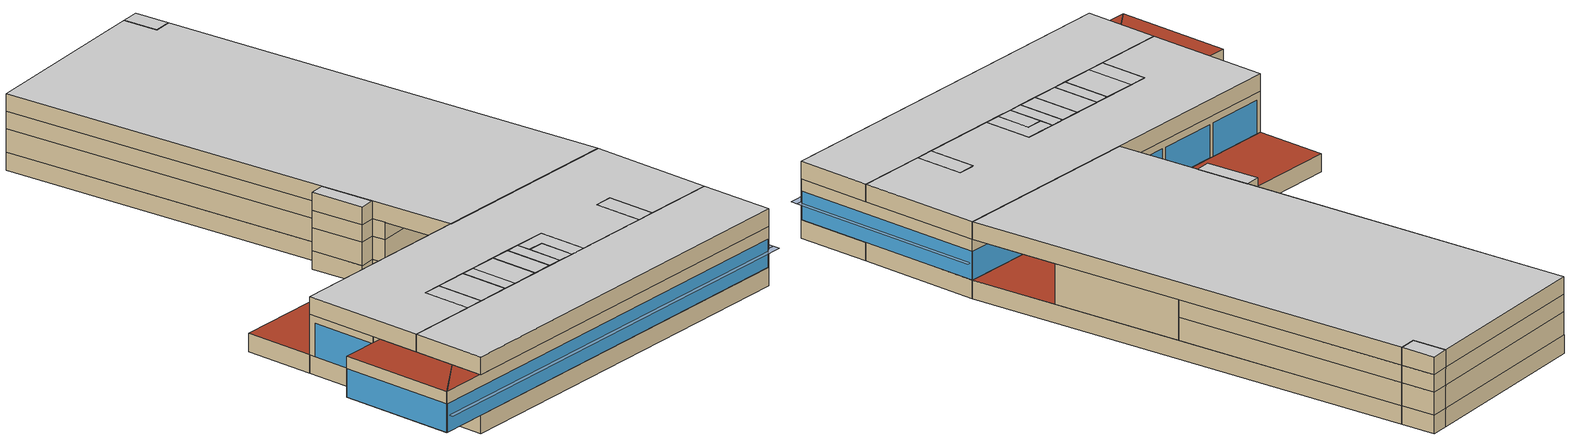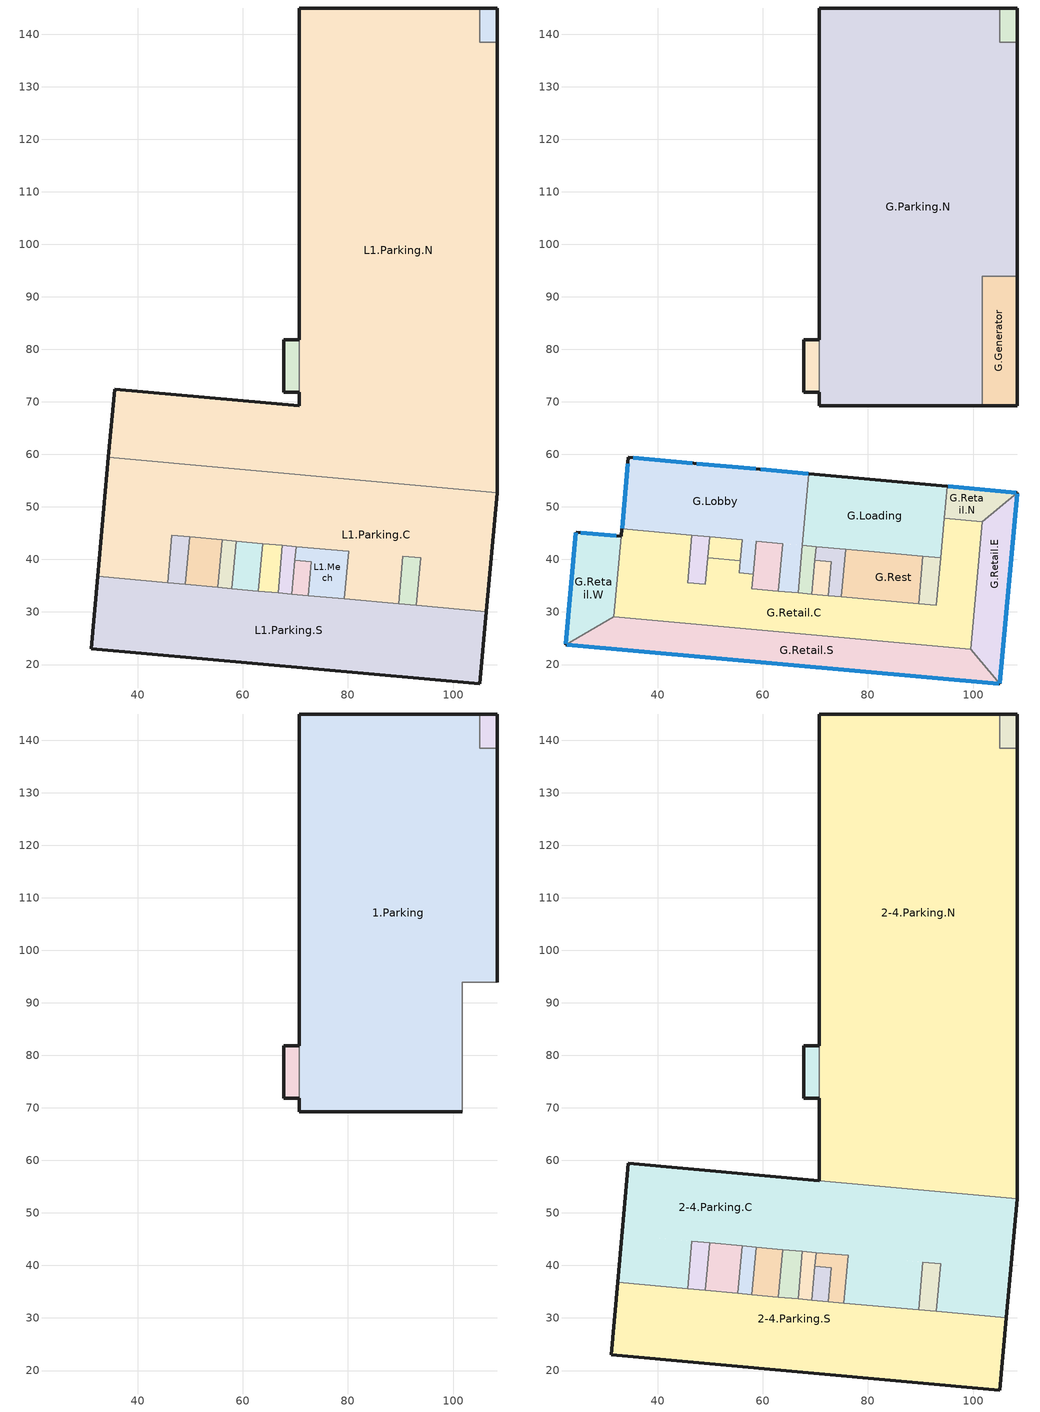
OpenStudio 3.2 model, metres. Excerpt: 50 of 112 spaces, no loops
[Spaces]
L1.Parking.S
 floor ground: 32.33,36.76 106.35,30.03 105.1,16.29 31.08,23.02 z0
 wall ground: 32.33,36.76 31.08,23.02 105.1,16.29 106.35,30.03 z0:3.35
 wall to L1.Parking.C: 45.64,35.55 32.33,36.76 / 89.63,31.55 79.33,32.49 / 106.35,30.03 93.05,31.24 z0:3.35
 wall to L1.Stair.SW: 49.06,35.24 45.64,35.55 z0:3.35
 wall to L1.Office: 55.22,34.68 49.06,35.24 z0:3.35
 wall to L1.Corridor: 57.88,34.44 55.22,34.68 z0:3.35
 wall to L1.Ele.W: 62.93,33.98 57.88,34.44 z0:3.35
 wall to L1.Storage: 66.68,33.64 62.93,33.98 z0:3.35
 wall to L1.Ele.E: 69.32,33.4 66.68,33.64 z0:3.35
 wall to L1.Stair.S: 72.41,33.11 69.32,33.4 z0:3.35
 wall to L1.Mech: 79.33,32.49 72.41,33.11 z0:3.35
 wall to L1.Stair.SE: 93.05,31.24 89.63,31.55 z0:3.35
L1.Parking.C
 floor ground: 34.39,59.44 108.41,52.71 106.35,30.03 93.05,31.24 93.87,40.3 90.46,40.61 89.63,31.55 79.33,32.49 80.15,41.55 46.47,44.61 45.64,35.55 32.33,36.76 z0
 wall ground: 34.39,59.44 32.33,36.76 / 106.35,30.03 108.41,52.71 z0:3.35
 wall to L1.Parking.N: 108.41,52.71 34.39,59.44 z0:3.35
 wall to L1.Stair.SE: 89.63,31.55 90.46,40.61 93.87,40.3 93.05,31.24 z0:3.35
 wall to L1.Mech: 70.14,42.46 80.15,41.55 79.33,32.49 z0:3.35
 wall to L1.Ele.E: 67.51,42.7 70.14,42.46 z0:3.35
 wall to L1.Storage: 63.76,43.04 67.51,42.7 z0:3.35
 wall to L1.Ele.W: 58.7,43.5 63.76,43.04 z0:3.35
 wall to L1.Corridor: 56.05,43.74 58.7,43.5 z0:3.35
 wall to L1.Office: 49.88,44.3 56.05,43.74 z0:3.35
 wall to L1.Stair.SW: 45.64,35.55 46.47,44.61 49.88,44.3 z0:3.35
L1.Stair.SE
 floor ground: 90.46,40.61 93.87,40.3 93.05,31.24 89.63,31.55 z0
L1.Mech
 floor ground: 70.14,42.46 80.15,41.55 79.33,32.49 72.41,33.11 73,39.61 69.91,39.89 z0
 wall to L1.Stair.S: 69.91,39.89 73,39.61 72.41,33.11 z0:3.35
 wall to L1.Ele.E: 70.14,42.46 69.91,39.89 z0:3.35
L1.Stair.S
 floor ground: 69.91,39.89 73,39.61 72.41,33.11 69.32,33.4 z0
 wall to L1.Ele.E: 69.91,39.89 69.32,33.4 z0:3.35
L1.Ele.E
 floor ground: 67.51,42.7 70.14,42.46 69.32,33.4 66.68,33.64 z0
 wall to L1.Storage: 67.51,42.7 66.68,33.64 z0:3.35
L1.Storage
 floor ground: 63.76,43.04 67.51,42.7 66.68,33.64 62.93,33.98 z0
 wall to L1.Ele.W: 63.76,43.04 62.93,33.98 z0:3.35
L1.Ele.W
 floor ground: 58.7,43.5 63.76,43.04 62.93,33.98 57.88,34.44 z0
 wall to L1.Corridor: 58.7,43.5 57.88,34.44 z0:3.35
L1.Corridor
 floor ground: 56.05,43.74 58.7,43.5 57.88,34.44 55.22,34.68 z0
 wall to L1.Office: 56.05,43.74 55.22,34.68 z0:3.35
L1.Office
 floor ground: 49.88,44.3 56.05,43.74 55.22,34.68 49.06,35.24 z0
 wall to L1.Stair.SW: 49.88,44.3 49.06,35.24 z0:3.35
L1.Stair.SW
 floor ground: 46.47,44.61 49.88,44.3 49.06,35.24 45.64,35.55 z0
L1.Parking.N
 floor ground: 105.07,145 105.07,138.48 108.41,138.48 108.41,52.71 34.39,59.44 35.58,72.42 70.69,69.22 70.69,145 z0
 wall to L1.Stair.NW: 70.69,81.86 70.69,71.81 z0:3.35
 wall ground: 105.07,145 70.69,145 70.69,81.86 / 108.41,52.71 108.41,138.48 / 70.69,71.81 70.69,69.22 35.58,72.42 34.39,59.44 z0:3.35
 wall to L1.Stair.N: 108.41,138.48 105.07,138.48 105.07,145 z0:3.35
 roof outside: 108.41,52.71 108.41,69.22 70.69,69.22 35.58,72.42 34.39,59.44 z3.35
L1.Stair.NW
 floor ground: 70.69,81.86 70.69,71.81 67.78,71.81 67.78,81.86 z0
 wall ground: 70.69,81.86 67.78,81.86 67.78,71.81 70.69,71.81 z0:3.35
L1.Stair.N
 floor ground: 108.41,145 108.41,138.48 105.07,138.48 105.07,145 z0
 wall ground: 108.41,138.48 108.41,145 105.07,145 z0:3.35
G.Retail.S
 floor to L1.Parking.S: 31.63,29.09 99.58,22.91 105.1,16.29 31.08,23.02 z3.35
 floor ground: 31.63,29.09 31.08,23.02 22.47,23.8 z3.35
 wall outside: 22.47,23.8 105.1,16.29 z3.35:10.77
 wall to G.Retail.W: 31.63,29.09 22.47,23.8 z3.35:10.77
 wall to G.Retail.C: 99.58,22.91 31.63,29.09 z3.35:10.77
 wall to G.Retail.E: 105.1,16.29 99.58,22.91 z3.35:10.77
 window (VE 1-2M Glass): 22.62,23.79 104.95,16.3 z3.38:8.53
 roof outside: 31.08,23.02 31.63,29.09 22.47,23.8 z10.77
G.Retail.E
 floor to L1.Parking.C: 108.41,52.71 106.35,30.03 100.28,30.58 101.79,47.19 z3.35
 floor to L1.Parking.S: 100.28,30.58 106.35,30.03 105.1,16.29 99.58,22.91 z3.35
 wall outside: 105.1,16.29 108.41,52.71 z3.35:10.77
 wall to G.Retail.C: 101.79,47.19 99.58,22.91 z3.35:10.77
 wall to G.Retail.N: 108.41,52.71 101.79,47.19 z3.35:10.77
 window (VE 1-2M Glass): 105.11,16.44 108.4,52.55 z3.38:8.53
G.Retail.C
 floor to L1.Parking.C: 33.16,45.82 46.47,44.61 45.64,35.55 32.33,36.76 z3.35; 94.56,47.84 101.79,47.19 100.28,30.58 93.05,31.24 z3.35
 floor to L1.Corridor: 55.47,37.43 58.13,37.19 57.88,34.44 55.22,34.68 z3.35
 floor to L1.Office: 49.52,40.3 55.68,39.74 55.22,34.68 49.06,35.24 z3.35
 floor to L1.Parking.S: 32.33,36.76 100.28,30.58 99.58,22.91 31.63,29.09 z3.35
 wall outside: 33.16,45.82 33.03,44.42 z3.35:10.77
 wall to G.Loading: 94.56,47.84 93.87,40.3 z3.35:10.77
 wall to G.Retail.N: 101.79,47.19 94.56,47.84 z3.35:10.77
 wall to G.Retail.W: 33.03,44.42 31.63,29.09 z3.35:10.77
 wall to G.Lobby: 46.47,44.61 33.16,45.82 / 58.13,37.19 55.47,37.43 55.68,39.74 / 66.68,33.64 62.93,33.98 z3.35:10.77
 wall to G.Stairs.SW: 49.52,40.3 49.06,35.24 45.64,35.55 46.47,44.61 z3.35:10.77
 wall to G.Mech.E: 55.68,39.74 49.52,40.3 z3.35:10.77
 wall to G.Ele.W: 62.93,33.98 57.88,34.44 58.13,37.19 z3.35:10.77
 wall to G.Ele.E: 69.32,33.4 66.68,33.64 z3.35:10.77
 wall to G.Stairs.S: 72.41,33.11 69.32,33.4 z3.35:10.77
 wall to G.Mech.W: 74.92,32.89 72.41,33.11 z3.35:10.77
 wall to G.Rest: 89.63,31.55 74.92,32.89 z3.35:10.77
 wall to G.Stairs.SE: 93.87,40.3 93.05,31.24 89.63,31.55 z3.35:10.77
G.Retail.W
 floor ground: 24.42,45.2 33.03,44.42 31.63,29.09 22.47,23.8 z3.35
 wall outside: 33.03,44.42 24.42,45.2 22.47,23.8 z3.35:10.77
 window (VE 1-2M Glass): 24.4,45.05 22.48,23.96 / 32.12,44.5 25.33,45.12 z3.38:8.53
 roof outside: 22.47,23.8 31.63,29.09 33.03,44.42 24.42,45.2 z10.77
G.Stairs.SE
 floor to L1.Stair.SE: 90.46,40.61 93.87,40.3 93.05,31.24 89.63,31.55 z3.35
 wall to G.Loading: 93.87,40.3 90.46,40.61 z3.35:10.77
 wall to G.Rest: 90.46,40.61 89.63,31.55 z3.35:10.77
G.Rest
 floor to L1.Parking.C: 80.15,41.55 90.46,40.61 89.63,31.55 79.33,32.49 z3.35
 floor to L1.Mech: 75.74,41.95 80.15,41.55 79.33,32.49 74.92,32.89 z3.35
 wall to G.Mech.W: 75.74,41.95 74.92,32.89 z3.35:10.77
 wall to G.Loading: 90.46,40.61 80.15,41.55 75.74,41.95 z3.35:10.77
G.Mech.W
 floor to L1.Mech: 70.14,42.46 75.74,41.95 74.92,32.89 72.41,33.11 73,39.61 69.91,39.89 z3.35
 wall to G.Loading: 75.74,41.95 70.14,42.46 z3.35:10.77
 wall to G.Stairs.S: 69.91,39.89 73,39.61 72.41,33.11 z3.35:10.77
 wall to G.Ele.E: 70.14,42.46 69.91,39.89 z3.35:10.77
G.Stairs.S
 floor to L1.Stair.S: 69.91,39.89 73,39.61 72.41,33.11 69.32,33.4 z3.35
 wall to G.Ele.E: 69.91,39.89 69.32,33.4 z3.35:10.77
G.Ele.E
 floor to L1.Ele.E: 67.51,42.7 70.14,42.46 69.32,33.4 66.68,33.64 z3.35
 wall to G.Loading: 70.14,42.46 67.51,42.7 z3.35:10.77
 wall to G.Lobby: 67.51,42.7 66.68,33.64 z3.35:10.77
G.Lobby
 floor to L1.Corridor: 56.05,43.74 58.7,43.5 58.13,37.19 55.47,37.43 z3.35
 floor to L1.Parking.C: 34.39,59.44 68.75,56.31 67.51,42.7 33.16,45.82 z3.35
 floor to L1.Storage: 63.76,43.04 67.51,42.7 66.68,33.64 62.93,33.98 z3.35
 wall outside: 68.75,56.31 34.39,59.44 33.16,45.82 z3.35:10.77
 wall to G.Loading: 67.51,42.7 68.75,56.31 z3.35:10.77
 wall to G.Ele.W: 58.13,37.19 58.7,43.5 63.76,43.04 62.93,33.98 z3.35:10.77
 wall to G.Mech.E: 49.88,44.3 56.05,43.74 55.68,39.74 z3.35:10.77
 wall to G.Stairs.SW: 46.47,44.61 49.88,44.3 z3.35:10.77
 window (VE 1-2M Glass): 34.28,58.22 33.17,45.97 / 46.54,58.33 35.31,59.36 / 58.68,57.23 47.45,58.25 / 68.59,56.33 59.59,57.15 z3.38:9.45
G.Ele.W
 floor to L1.Ele.W: 58.7,43.5 63.76,43.04 62.93,33.98 57.88,34.44 z3.35
G.Stairs.SW
 floor to L1.Stair.SW: 46.47,44.61 49.88,44.3 49.06,35.24 45.64,35.55 z3.35
 wall to G.Mech.E: 49.52,40.3 49.88,44.3 z3.35:10.77
G.Mech.E
 floor to L1.Office: 49.88,44.3 56.05,43.74 55.68,39.74 49.52,40.3 z3.35
G.Loading
 floor to L1.Parking.C: 68.75,56.31 95.11,53.92 93.87,40.3 67.51,42.7 z3.35
 wall outside: 95.11,53.92 68.75,56.31 z3.35:10.77
 wall to G.Retail.N: 94.56,47.84 95.11,53.92 z3.35:10.77
G.Retail.N
 floor to L1.Parking.C: 95.11,53.92 108.41,52.71 101.79,47.19 94.56,47.84 z3.35
 wall outside: 108.41,52.71 95.11,53.92 z3.35:10.77
 window (VE 1-2M Glass): 108.26,52.72 95.26,53.9 z3.38:8.53
G.Generator
 floor to L1.Parking.N: 108.41,93.91 108.41,69.22 101.79,69.22 101.79,93.91 z3.35
 wall outside: 101.79,69.22 108.41,69.22 108.41,93.91 z3.35:10.77
 wall to G.Parking.N: 108.41,93.91 101.79,93.91 101.79,69.22 z3.35:7.57
 wall to 1.Parking: 108.41,93.91 101.79,93.91 101.79,69.22 z7.57:10.77
G.Parking.N
 floor to L1.Parking.N: 105.07,145 105.07,138.48 108.41,138.48 108.41,93.91 101.79,93.91 101.79,69.22 70.69,69.22 70.69,145 z3.35
 wall outside: 108.41,93.91 108.41,138.48 / 70.69,71.81 70.69,69.22 101.79,69.22 / 105.07,145 70.69,145 70.69,81.86 z3.35:7.57
 wall to G.Stairs.NW: 70.69,81.86 70.69,71.81 z3.35:7.57
 wall to G.Stairs.N: 108.41,138.48 105.07,138.48 105.07,145 z3.35:7.57
G.Stairs.NW
 floor to L1.Stair.NW: 70.69,81.86 70.69,71.81 67.78,71.81 67.78,81.86 z3.35
 wall outside: 70.69,81.86 67.78,81.86 67.78,71.81 70.69,71.81 z3.35:7.57
G.Stairs.N
 floor to L1.Stair.N: 108.41,145 108.41,138.48 105.07,138.48 105.07,145 z3.35
 wall outside: 108.41,138.48 108.41,145 105.07,145 z3.35:7.57
1.Parking
 floor to G.Parking.N: 105.07,145 105.07,138.48 108.41,138.48 108.41,93.91 101.79,93.91 101.79,69.22 70.69,69.22 70.69,145 z7.57
 wall outside: 108.41,93.91 108.41,138.48 / 70.69,71.81 70.69,69.22 101.79,69.22 / 105.07,145 70.69,145 70.69,81.86 z7.57:10.77
 wall to 1.Stairs.NW: 70.69,81.86 70.69,71.81 z7.57:10.77
 wall to 1.Stairs.N: 108.41,138.48 105.07,138.48 105.07,145 z7.57:10.77
1.Stairs.NW
 floor to G.Stairs.NW: 70.69,81.86 70.69,71.81 67.78,71.81 67.78,81.86 z7.57
 wall outside: 70.69,81.86 67.78,81.86 67.78,71.81 70.69,71.81 z7.57:10.77
1.Stairs.N
 floor to G.Stairs.N: 108.41,145 108.41,138.48 105.07,138.48 105.07,145 z7.57
 wall outside: 108.41,138.48 108.41,145 105.07,145 z7.57:10.77
2-4.Parking.S
 floor to G.Retail.E: 100.28,30.58 106.35,30.03 105.1,16.29 99.58,22.91 z10.77
 floor to G.Retail.C: 32.33,36.76 100.28,30.58 99.58,22.91 31.63,29.09 z10.77
 floor to G.Retail.S: 31.63,29.09 99.58,22.91 105.1,16.29 31.08,23.02 z10.77
 wall outside: 32.33,36.76 31.08,23.02 105.1,16.29 106.35,30.03 z10.77:13.97
 wall to 2-4.Parking.C: 45.64,35.55 32.33,36.76 / 89.63,31.55 75.39,32.84 / 106.35,30.03 93.05,31.24 z10.77:13.97
 wall to 2-4.Stairs.SW: 49.06,35.24 45.64,35.55 z10.77:13.97
 wall to 2-4.Storage.W: 55.22,34.68 49.06,35.24 z10.77:13.97
 wall to 2-4.Corridor: 57.88,34.44 55.22,34.68 z10.77:13.97
 wall to 2-4.ELE.W: 62.93,33.98 57.88,34.44 z10.77:13.97
 wall to 2-4.Storage.E: 66.68,33.64 62.93,33.98 z10.77:13.97
 wall to 2-4.Ele.E: 69.32,33.4 66.68,33.64 z10.77:13.97
 wall to 2-4.Stairs.S: 72.41,33.11 69.32,33.4 z10.77:13.97
 wall to 2-4.Mech: 75.39,32.84 72.41,33.11 z10.77:13.97
 wall to 2-4.Stairs.SE: 93.05,31.24 89.63,31.55 z10.77:13.97
 ceiling adiabatic (Interior Ceiling): 105.1,16.29 106.35,30.03 32.33,36.76 31.08,23.02 z13.97
2-4.Parking.C
 floor to G.Lobby: 34.39,59.44 68.75,56.31 67.51,42.7 33.16,45.82 z10.77
 floor to G.Retail.C: 33.16,45.82 46.47,44.61 45.64,35.55 32.33,36.76 z10.77; 94.56,47.84 101.79,47.19 100.28,30.58 93.05,31.24 z10.77
 floor to G.Rest: 76.21,41.91 90.46,40.61 89.63,31.55 75.39,32.84 z10.77
 floor to G.Loading: 68.75,56.31 95.11,53.92 93.87,40.3 67.51,42.7 z10.77
 floor to G.Retail.E: 108.41,52.71 106.35,30.03 100.28,30.58 101.79,47.19 z10.77
 floor to G.Retail.N: 95.11,53.92 108.41,52.71 101.79,47.19 94.56,47.84 z10.77
 wall outside: 70.69,56.14 34.39,59.44 32.33,36.76 / 106.35,30.03 108.41,52.71 z10.77:13.97
 wall to 2-4.Mech: 70.14,42.46 76.21,41.91 75.39,32.84 z10.77:13.97
 wall to 2-4.Ele.E: 67.51,42.7 70.14,42.46 z10.77:13.97
 wall to 2-4.Storage.E: 63.76,43.04 67.51,42.7 z10.77:13.97
 wall to 2-4.ELE.W: 58.7,43.5 63.76,43.04 z10.77:13.97
 wall to 2-4.Corridor: 56.05,43.74 58.7,43.5 z10.77:13.97
 wall to 2-4.Storage.W: 49.88,44.3 56.05,43.74 z10.77:13.97
 wall to 2-4.Stairs.SW: 45.64,35.55 46.47,44.61 49.88,44.3 z10.77:13.97
 wall to 2-4.Parking.N: 108.41,52.71 70.69,56.14 z10.77:13.97
 wall to 2-4.Stairs.SE: 89.63,31.55 90.46,40.61 93.87,40.3 93.05,31.24 z10.77:13.97
 ceiling adiabatic (Interior Ceiling): 106.35,30.03 108.41,52.71 34.39,59.44 32.33,36.76 45.64,35.55 46.47,44.61 76.21,41.91 75.39,32.84 89.63,31.55 90.46,40.61 93.87,40.3 93.05,31.24 z13.97
2-4.Stairs.SE
 floor to G.Stairs.SE: 90.46,40.61 93.87,40.3 93.05,31.24 89.63,31.55 z10.77
 ceiling adiabatic (Interior Ceiling): 93.05,31.24 93.87,40.3 90.46,40.61 89.63,31.55 z13.97
2-4.Mech
 floor to G.Rest: 75.74,41.95 76.21,41.91 75.39,32.84 74.92,32.89 z10.77
 floor to G.Mech.W: 70.14,42.46 75.74,41.95 74.92,32.89 72.41,33.11 73,39.61 69.91,39.89 z10.77
 wall to 2-4.Stairs.S: 69.91,39.89 73,39.61 72.41,33.11 z10.77:13.97
 wall to 2-4.Ele.E: 70.14,42.46 69.91,39.89 z10.77:13.97
 ceiling adiabatic (Interior Ceiling): 75.39,32.84 76.21,41.91 70.14,42.46 69.91,39.89 73,39.61 72.41,33.11 z13.97
2-4.Stairs.S
 floor to G.Stairs.S: 69.91,39.89 73,39.61 72.41,33.11 69.32,33.4 z10.77
 wall to 2-4.Ele.E: 69.91,39.89 69.32,33.4 z10.77:13.97
 ceiling adiabatic (Interior Ceiling): 72.41,33.11 73,39.61 69.91,39.89 69.32,33.4 z13.97
2-4.Ele.E
 floor to G.Ele.E: 67.51,42.7 70.14,42.46 69.32,33.4 66.68,33.64 z10.77
 wall to 2-4.Storage.E: 67.51,42.7 66.68,33.64 z10.77:13.97
 ceiling adiabatic (Interior Ceiling): 69.32,33.4 70.14,42.46 67.51,42.7 66.68,33.64 z13.97
2-4.Storage.E
 floor to G.Lobby: 63.76,43.04 67.51,42.7 66.68,33.64 62.93,33.98 z10.77
 wall to 2-4.ELE.W: 63.76,43.04 62.93,33.98 z10.77:13.97
 ceiling adiabatic (Interior Ceiling): 66.68,33.64 67.51,42.7 63.76,43.04 62.93,33.98 z13.97
2-4.Corridor
 floor to G.Lobby: 56.05,43.74 58.7,43.5 58.13,37.19 55.47,37.43 z10.77
 floor to G.Retail.C: 55.47,37.43 58.13,37.19 57.88,34.44 55.22,34.68 z10.77
 wall to 2-4.ELE.W: 57.88,34.44 58.7,43.5 z10.77:13.97
 wall to 2-4.Storage.W: 56.05,43.74 55.22,34.68 z10.77:13.97
 ceiling adiabatic (Interior Ceiling): 57.88,34.44 58.7,43.5 56.05,43.74 55.22,34.68 z13.97
2-4.Storage.W
 floor to G.Mech.E: 49.88,44.3 56.05,43.74 55.68,39.74 49.52,40.3 z10.77
 floor to G.Retail.C: 49.52,40.3 55.68,39.74 55.22,34.68 49.06,35.24 z10.77
 wall to 2-4.Stairs.SW: 49.88,44.3 49.06,35.24 z10.77:13.97
 ceiling adiabatic (Interior Ceiling): 55.22,34.68 56.05,43.74 49.88,44.3 49.06,35.24 z13.97
2-4.Stairs.SW
 floor to G.Stairs.SW: 46.47,44.61 49.88,44.3 49.06,35.24 45.64,35.55 z10.77
 ceiling adiabatic (Interior Ceiling): 49.06,35.24 49.88,44.3 46.47,44.61 45.64,35.55 z13.97
2-4.Parking.N
 floor outside: 108.41,69.22 108.41,52.71 70.69,56.14 70.69,69.22 z10.77
 floor to 1.Parking: 105.07,145 105.07,138.48 108.41,138.48 108.41,93.91 101.79,93.91 101.79,69.22 70.69,69.22 70.69,145 z10.77
 floor to G.Generator: 108.41,93.91 108.41,69.22 101.79,69.22 101.79,93.91 z10.77
 wall outside: 70.69,71.81 70.69,56.14 / 105.07,145 70.69,145 70.69,81.86 / 108.41,52.71 108.41,138.48 z10.77:13.97
 wall to 2-4.Stairs.NW: 70.69,81.86 70.69,71.81 z10.77:13.97
 wall to 2-4.Stairs.N: 108.41,138.48 105.07,138.48 105.07,145 z10.77:13.97
 ceiling adiabatic (Interior Ceiling): 108.41,52.71 108.41,138.48 105.07,138.48 105.07,145 70.69,145 70.69,56.14 z13.97
2-4.Stairs.NW
 floor to 1.Stairs.NW: 70.69,81.86 70.69,71.81 67.78,71.81 67.78,81.86 z10.77
 wall outside: 70.69,81.86 67.78,81.86 67.78,71.81 70.69,71.81 z10.77:13.97
 ceiling adiabatic (Interior Ceiling): 70.69,71.81 70.69,81.86 67.78,81.86 67.78,71.81 z13.97
2-4.Stairs.N
 floor to 1.Stairs.N: 108.41,145 108.41,138.48 105.07,138.48 105.07,145 z10.77
 wall outside: 108.41,138.48 108.41,145 105.07,145 z10.77:13.97
 ceiling adiabatic (Interior Ceiling): 108.41,138.48 108.41,145 105.07,145 105.07,138.48 z13.97
2-4.ELE.W
 floor to G.Ele.W: 58.7,43.5 63.76,43.04 62.93,33.98 57.88,34.44 z10.77
 ceiling adiabatic (Interior Ceiling): 62.93,33.98 63.76,43.04 58.7,43.5 57.88,34.44 z13.97
shading: 22.47,23.8 106.31,16.18 106.2,14.96 22.36,22.59 z6.71; 108.41,52.71 109.63,52.6 106.31,16.18 105.1,16.29 z6.71
[Building]
Building 1: Space Type=Office; Default Construction Set=Proposed Construction Set; Default Schedule Set=Office Schedule Set
[ClimateZones]
Climate Zone Institution Name 1=ASHRAE; Climate Zone Document Name 1=ANSI/ASHRAE Standard 169; Climate Zone Document Year 1=2006; Climate Zone Institution Name 2=CEC; Climate Zone Document Name 2=California Climate Zone Descriptions; Climate Zone Document Year 2=1995
[Site]
Denver Intl Ap: Latitude {deg}=39.83; Longitude {deg}=-104.65; Time Zone {hr}=-7; Elevation {m}=1650
[SizingPeriod:DesignDay] Barometric Pressure {Pa}=83011; Sky Clearness=0; Rain Indicator=0; Snow Indicator=0; Day of Month=21; Daylight Saving Time Indicator=0; Dry-Bulb Temperature Range Modifier Type=DefaultMultipliers
Name | Maximum Dry-Bulb Temperature {C} | Daily Dry-Bulb Temperature Range {deltaC} | Humidity Indicating Conditions at Maximum Dry-Bulb | Wind Speed {m/s} | Wind Direction {deg} | Month | Day Type | Humidity Indicating Type | Solar Model Indicator | ASHRAE Taub | ASHRAE Taud
Denver Intl Ap Ann Clg .4% Condns WB=>MDB | 27.3 | 15.2 | 18.3 | 4.2 | 80 | 7 | SummerDesignDay | Wetbulb | ASHRAETau | 0.424 | 2.012
Denver Intl Ap Ann Htg 99.6% Condns DB | -17.4 | 0 | -17.4 | 3.3 | 160 | 12 | WinterDesignDay | Wetbulb | ASHRAEClearSky
Denver Intl Ap Ann Clg .4% Condns DB=>MWB | 34.6 | 15.2 | 15.7 | 4.2 | 80 | 7 | SummerDesignDay | Wetbulb | ASHRAETau | 0.424 | 2.012
Denver Intl Ap Ann Clg .4% Condns DP=>MDB | 19.9 | 15.2 | 16 | 4.2 | 80 | 7 | SummerDesignDay | Dewpoint | ASHRAETau | 0.424 | 2.012
[Construction]
ExtSlabCarpet 4in ClimateZone 1-8: MAT-CC05 4 HW CONCRETE, CP02 CARPET PAD
Exterior Door: F08 Metal surface, I01 25mm insulation board
Interior Ceiling: M11 100mm lightweight concrete, F05 Ceiling air space resistance, F16 Acoustic tile
Interior Door; Interior Partition: G05 25mm wood
Interior Floor: F16 Acoustic tile, F05 Ceiling air space resistance, M11 100mm lightweight concrete
Interior Wall: G01a 19mm gypsum board, F04 Wall air space resistance, G01a 19mm gypsum board
Interior Window; Interior Window 1; Interior Window 2: Clear 3mm
90.1-2007 Nonres 5B Roof IEAD: Roof Membrane 1, Roof Insulation [14], Metal Decking 1
90.1-2007 Nonres 5B Skylight without Curb: Theoretical Glass [146]
Proposed Walls: MAT-SHEATH 1, Wall Insulation [10]_R-value to: 10.3107345095598 (ft^2*h*R/Btu), 1/2IN Gypsum 1
VE 19-2M Glass: VE 19-2M Window Material
VE 1-2M Glass: VE 1-2M Window Material
[Material] Thermal Absorptance=0.9
Name | Roughness | Thickness {m} | Conductivity {W/m-K} | Density {kg/m3} | Specific Heat {J/kg-K} | Solar Absorptance | Visible Absorptance
MAT-CC05 4 HW CONCRETE | Rough | 0.1016 | 1.311 | 2240 | 836.8 | 0.7 | 0.7
F08 Metal surface | Smooth | 0.0008 | 45.28 | 7824 | 500 | 0.7 | 0.7
I01 25mm insulation board | MediumRough | 0.0254 | 0.03 | 43 | 1210 | 0.7 | 0.7
M11 100mm lightweight concrete | MediumRough | 0.1016 | 0.53 | 1280 | 840 | 0.7 | 0.7
F16 Acoustic tile | MediumSmooth | 0.0191 | 0.06 | 368 | 590 | 0.7 | 0.7
G05 25mm wood | MediumSmooth | 0.0254 | 0.15 | 608 | 1630 | 0.7 | 0.7
G01a 19mm gypsum board | MediumSmooth | 0.019 | 0.16 | 800 | 1090 | 0.7 | 0.7
1/2IN Gypsum 1 | Smooth | 0.01271 | 0.16 | 784.9 | 830 | 0.92 | 0.92
Roof Insulation [14] | MediumRough | 0.167335 | 0.049 | 265 | 836.8 | 0.7 | 0.7
Roof Membrane 1 | VeryRough | 0.0095 | 0.16 | 1121.29 | 1460 | 0.7 | 0.7
Metal Decking 1 | MediumSmooth | 0.001524 | 45.006 | 7680 | 418.4 | 0.7 | 0.3
Wall Insulation [10]_R-value to: 10.3107345095598 (ft^2*h*R/Btu) | MediumRough | 0.0817121 | 0.045 | 265 | 836.8 | 0.7 | 0.7
[Material:NoMass] Thermal Absorptance=0.9; Solar Absorptance=0.7
Name | Roughness | Thermal Resistance {m2-K/W} | Visible Absorptance
CP02 CARPET PAD | Smooth | 0.1 | 0.8
MAT-SHEATH 1 | Rough | 0.36256 | 0.7
[WindowMaterial:Glazing] Optical Data Type=SpectralAverage; Thickness {m}=0.003; Infrared Transmittance at Normal Incidence=0
Name | Solar Transmittance at Normal Incidence | Front Side Solar Reflectance at Normal Incidence | Back Side Solar Reflectance at Normal Incidence | Visible Transmittance at Normal Incidence | Front Side Visible Reflectance at Normal Incidence | Back Side Visible Reflectance at Normal Incidence | Front Side Infrared Hemispherical Emissivity | Back Side Infrared Hemispherical Emissivity | Conductivity {W/m-K} | Dirt Correction Factor for Solar and Visible Transmittance | Solar Diffusing
Clear 3mm | 0.837 | 0.075 | 0 | 0.898 | 0.081 | 0 | 0.84 | 0.84 | 0.9 | 1 | Yes
Theoretical Glass [146] | 0.481761 | 0.468239 | 0.468239 | 0.621562 | 0.328438 | 0.328438 | 0.9 | 0.9 | 0.03026
[WindowMaterial:SimpleGlazingSystem] Visible Transmittance=0.33
Name | U-Factor {W/m2-K} | Solar Heat Gain Coefficient
VE 19-2M Window Material | 2.23724 | 0.307
VE 1-2M Window Material | 2.19749 | 0.368
[Material:AirGap]
Name | Thermal Resistance {m2-K/W}
F05 Ceiling air space resistance | 0.18
F04 Wall air space resistance | 0.15
[DefaultSurfaceConstructions]
Name | Floor Construction | Wall Construction | Roof Ceiling Construction
Default Surface Constructions 2 | Interior Floor | Interior Wall | Interior Ceiling
Default Surface Constructions 3 | ExtSlabCarpet 4in ClimateZone 1-8 | ExtSlabCarpet 4in ClimateZone 1-8 | ExtSlabCarpet 4in ClimateZone 1-8
Default Surface Constructions 1 adj ext wall insulation | ExtSlabCarpet 4in ClimateZone 1-8 | Proposed Walls | 90.1-2007 Nonres 5B Roof IEAD
[DefaultSubSurfaceConstructions]
Name | Fixed Window Construction | Operable Window Construction | Door Construction | Skylight Construction | Tubular Daylight Dome Construction | Tubular Daylight Diffuser Construction
Default Sub Surface Constructions 1 | VE 19-2M Glass | VE 19-2M Glass | Exterior Door | 90.1-2007 Nonres 5B Skylight without Curb | Interior Window 2 | Interior Window 1
Default Sub Surface Constructions 2 | Interior Wall | Interior Window | Interior Door
[DefaultConstructionSet]
Proposed Construction Set: Default Exterior Surface Constructions=Default Surface Constructions 1 adj ext wall insulation; Default Interior Surface Constructions=Default Surface Constructions 2; Default Ground Contact Surface Constructions=Default Surface Constructions 3; Default Exterior SubSurface Constructions=Default Sub Surface Constructions 1; Default Interior SubSurface Constructions=Default Sub Surface Constructions 2; Interior Partition Construction=Interior Partition
[SpaceType]
Name | Default Schedule Set | Design Specification Outdoor Air Object | Standards Building Type | Standards Space Type
90.1-2007 - LrgHotel - Lobby | 90.1-2007 - LrgHotel - Lobby Schedule Set | 90.1-2007 - LrgHotel - Lobby Ventilation | LargeHotel | Lobby
90.1-2007 - LrgHotel - Mechanical | 90.1-2007 - LrgHotel - Mechanical Schedule Set | 90.1-2007 - LrgHotel - Mechanical Ventilation | LargeHotel | Mechanical
Retail | Retail Schedule Set | 90.1-2007 - LrgHotel - Retail Ventilation | Retail | Retail
90.1-2007 - LrgHotel - Storage | 90.1-2007 - LrgHotel - Storage Schedule Set | 90.1-2007 - LrgHotel - Storage Ventilation | LargeHotel | Storage
Elevator Space Type |  |  | Office | Corridor
Stairs Space Type | 90.1-2007 - LrgHotel - Corridor Schedule Set | 90.1-2007 - LrgHotel - Corridor Ventilation | Office | Stair
Parking Garage Space Type | 90.1-2007 - LrgHotel - Corridor Schedule Set | 90.1-2007 - LrgHotel - Corridor Ventilation | Office | Storage
Office | Office Schedule Set | 90.1-2007 - LrgHotel - Office Ventilation | Office | OpenOffice
90.1-2007 - LrgHotel - Restroom | 90.1-2007 - LrgHotel - Corridor Schedule Set | 90.1-2007 - LrgHotel - Restroom Ventilation | LargeHotel | Corridor
Office Corridor | Office Schedule Set | 90.1-2007 - LrgHotel - Office Ventilation | Office | Corridor
[DefaultScheduleSet] Infiltration Schedule=LargeHotel Infil Quarter On
Name | Number of People Schedule | People Activity Level Schedule | Lighting Schedule | Electric Equipment Schedule
90.1-2007 - LrgHotel - Corridor Schedule Set | LargeHotel Bldg Occ | LargeHotel Activity | LargeHotel Bldg Light
90.1-2007 - LrgHotel - Lobby Schedule Set; 90.1-2007 - LrgHotel - Storage Schedule Set | LargeHotel Bldg Occ | LargeHotel Activity | LargeHotel Bldg Light | LargeHotel Bldg Equip
90.1-2007 - LrgHotel - Mechanical Schedule Set |  |  | LargeHotel Bldg Light | LargeHotel Bldg Equip
Retail Schedule Set | Retail Occ Sch | LargeHotel Activity | Retail Lighting Sch | Retail Bldg Equip
Office Schedule Set | Office Occupancy Sch | LargeHotel Activity | Office Lighting Sch | Office Equipment Sch
[Lights:Definition] Design Level Calculation Method=Watts/Area
Name | Watts per Space Floor Area {W/m2} | Fraction Visible
90.1-2007 - LrgHotel - Corridor Lights Definition | 6.67362
90.1-2007 - LrgHotel - Lobby Lights Definition | 12.7014
90.1-2007 - LrgHotel - Mechanical Lights Definition | 11.3021
90.1-2007 - LrgHotel - Retail Lights Definition | 18.2986
90.1-2007 - LrgHotel - Storage Lights Definition | 6.13543
90.1-2007 - LrgHotel - Parking Garage Lights Definition | 0.387501 | 0
90.1-2007 - LrgHotel - Office Lights Definition | 8.50349
90.1-2007 - LrgHotel - Restroom Lights Definition | 9.79516 | 0
[Lights]
Name | Lights Definition | Space or SpaceType | Schedule
90.1-2007 - LrgHotel - Lobby Lights | 90.1-2007 - LrgHotel - Lobby Lights Definition | 90.1-2007 - LrgHotel - Lobby
90.1-2007 - LrgHotel - Mechanical Lights | 90.1-2007 - LrgHotel - Mechanical Lights Definition | 90.1-2007 - LrgHotel - Mechanical
90.1-2007 - LrgHotel - Retail Lights | 90.1-2007 - LrgHotel - Retail Lights Definition | Retail
90.1-2007 - LrgHotel - Storage Lights | 90.1-2007 - LrgHotel - Storage Lights Definition | 90.1-2007 - LrgHotel - Storage
90.1-2007 - LrgHotel - Corridor Lights 1 | 90.1-2007 - LrgHotel - Corridor Lights Definition | Stairs Space Type
90.1-2007 - LrgHotel - Corridor Lights 2 | 90.1-2007 - LrgHotel - Parking Garage Lights Definition | Parking Garage Space Type | Parking Garage Ltg Sch
90.1-2007 - LrgHotel - Lobby Lights 1 | 90.1-2007 - LrgHotel - Office Lights Definition | Office
90.1-2007 - LrgHotel - Corridor Lights 5 | 90.1-2007 - LrgHotel - Restroom Lights Definition | 90.1-2007 - LrgHotel - Restroom
90.1-2007 - LrgHotel - Lobby Lights 3 | 90.1-2007 - LrgHotel - Corridor Lights Definition | Office Corridor
[DesignSpecification:OutdoorAir] Outdoor Air Method=Sum
Name | Outdoor Air Flow per Floor Area {m3/s-m2} | Outdoor Air Flow per Person {m3/s-person}
90.1-2007 - LrgHotel - Corridor Ventilation | 0.0003048
90.1-2007 - LrgHotel - Lobby Ventilation | 0.0003048 | 0.00353961
90.1-2007 - LrgHotel - Mechanical Ventilation; 90.1-2007 - LrgHotel - Storage Ventilation | 0.0006096
90.1-2007 - LrgHotel - Retail Ventilation | 0.0006096 | 0.00353961
90.1-2007 - LrgHotel - Office Ventilation | 0.000381 | 0.00294967
90.1-2007 - LrgHotel - Restroom Ventilation | 0.0003048 | 0
[People:Definition] Number of People Calculation Method=People/Area; Fraction Radiant=0.3
Name | People per Space Floor Area {person/m2}
90.1-2007 - LrgHotel - Corridor People Definition | 0.0107639
90.1-2007 - LrgHotel - Lobby People Definition | 0.322917
90.1-2007 - LrgHotel - Retail People Definition | 0.161459
90.1-2007 - LrgHotel - Storage People Definition | 0.0215278
90.1-2007 - LrgHotel - Office People Definition | 0.0511286
90.1-2007 - LrgHotel - Restroom People Definition | 0.107639
[People]
Name | People Definition | Space or SpaceType
90.1-2007 - LrgHotel - Lobby People | 90.1-2007 - LrgHotel - Lobby People Definition | 90.1-2007 - LrgHotel - Lobby
90.1-2007 - LrgHotel - Retail People | 90.1-2007 - LrgHotel - Retail People Definition | Retail
90.1-2007 - LrgHotel - Storage People | 90.1-2007 - LrgHotel - Storage People Definition | 90.1-2007 - LrgHotel - Storage
90.1-2007 - LrgHotel - Corridor People 1 | 90.1-2007 - LrgHotel - Corridor People Definition | Stairs Space Type
90.1-2007 - LrgHotel - Corridor People 2 | 90.1-2007 - LrgHotel - Corridor People Definition | Parking Garage Space Type
90.1-2007 - LrgHotel - Lobby People 1 | 90.1-2007 - LrgHotel - Office People Definition | Office
90.1-2007 - LrgHotel - Corridor People 5 | 90.1-2007 - LrgHotel - Restroom People Definition | 90.1-2007 - LrgHotel - Restroom
90.1-2007 - LrgHotel - Lobby People 3 | 90.1-2007 - LrgHotel - Corridor People Definition | Office Corridor
[SpaceInfiltration:DesignFlowRate] Design Flow Rate Calculation Method=Flow/ExteriorArea; Flow per Exterior Surface Area {m3/s-m2}=0.000226568
Name | Space or SpaceType
90.1-2007 - LrgHotel - Lobby Infiltration | 90.1-2007 - LrgHotel - Lobby
90.1-2007 - LrgHotel - Mechanical Infiltration | 90.1-2007 - LrgHotel - Mechanical
90.1-2007 - LrgHotel - Retail Infiltration | Retail
90.1-2007 - LrgHotel - Storage Infiltration | 90.1-2007 - LrgHotel - Storage
90.1-2007 - LrgHotel - Corridor Infiltration 1 | Stairs Space Type
90.1-2007 - LrgHotel - Corridor Infiltration 2 | Parking Garage Space Type
90.1-2007 - LrgHotel - Lobby Infiltration 1 | Office
90.1-2007 - LrgHotel - Corridor Infiltration 5 | 90.1-2007 - LrgHotel - Restroom
90.1-2007 - LrgHotel - Lobby Infiltration 3 | Office Corridor
[ElectricEquipment:Definition] Design Level Calculation Method=Watts/Area
Name | Watts per Space Floor Area {W/m2}
90.1-2007 - LrgHotel - Lobby Electric Equipment Definition | 4.09029
90.1-2007 - LrgHotel - Mechanical Electric Equipment Definition | 2.79862
90.1-2007 - LrgHotel - Retail Electric Equipment Definition | 5.48959
90.1-2007 - LrgHotel - Storage Electric Equipment Definition | 1.39931
Elevator Load | 36.9202
90.1-2007 - LrgHotel - Office Electric Equipment Definition | 6.8889
[ElectricEquipment]
Name | Electric Equipment Definition | Space or SpaceType | Schedule
90.1-2007 - LrgHotel - Lobby Electric Equipment | 90.1-2007 - LrgHotel - Lobby Electric Equipment Definition | 90.1-2007 - LrgHotel - Lobby
90.1-2007 - LrgHotel - Mechanical Electric Equipment | 90.1-2007 - LrgHotel - Mechanical Electric Equipment Definition | 90.1-2007 - LrgHotel - Mechanical
90.1-2007 - LrgHotel - Retail Electric Equipment | 90.1-2007 - LrgHotel - Retail Electric Equipment Definition | Retail
90.1-2007 - LrgHotel - Storage Electric Equipment | 90.1-2007 - LrgHotel - Storage Electric Equipment Definition | 90.1-2007 - LrgHotel - Storage
Electric Equipment 1 | Elevator Load | Elevator Space Type | Elevator Residential Sch
90.1-2007 - LrgHotel - Lobby Electric Equipment 1 | 90.1-2007 - LrgHotel - Office Electric Equipment Definition | Office
[ThermostatSetpoint:DualSetpoint]
Name | Heating Setpoint Temperature Schedule | Cooling Setpoint Temperature Schedule
G.Retail.N Zone Thermostat; G.Retail.W Zone Thermostat; G.Retail.S Zone Thermostat; G.Rest Zone Thermostat; G.Retail.E Zone Thermostat; G.Retail.C Zone Thermostat | Retail Htg Sch | Retail Clg SP
Unit Heater Thermostat | Unit Heater Htg Sch | Unit Heater Clg Sch
Office Thermostat | Office Htg Sch 1 | Office Clg Sch
[Space]
Name | Space Type | Building Story | Thermal Zone
L1.Parking.S | Parking Garage Space Type | L1 Parking | L1.Parking.S Zone
L1.Parking.C | Parking Garage Space Type | L1 Parking | L1.Parking.C Zone
L1.Stair.SE | Stairs Space Type | L1 Parking | L1.Stair.SE Zone
L1.Mech | 90.1-2007 - LrgHotel - Mechanical | L1 Parking | L1.Mech Zone
L1.Stair.S | Stairs Space Type | L1 Parking | L1.Stair.S Zone
L1.Ele.E | Elevator Space Type | L1 Parking | L1.Ele.E Zone
L1.Storage | 90.1-2007 - LrgHotel - Storage | L1 Parking | L1.Storage Zone
L1.Ele.W | Elevator Space Type | L1 Parking | L1.Ele.W Zone
L1.Corridor | Office Corridor | L1 Parking | L1.Corridor Zone
L1.Office | Office | L1 Parking | L1.Office Zone
L1.Stair.SW | Stairs Space Type | L1 Parking | L1.Stair.SW Zone
L1.Parking.N | Parking Garage Space Type | L1 Parking | L1.Parking.N Zone
L1.Stair.NW | Stairs Space Type | L1 Parking | L1.Stair.NW Zone
L1.Stair.N | Stairs Space Type | L1 Parking | L1.Stair.N Zone
G.Retail.S | Retail | G Retail&Parking | G.Retail.S Zone
G.Retail.E | Retail | G Retail&Parking | G.Retail.E Zone
G.Retail.C | Retail | G Retail&Parking | G.Retail.C Zone
G.Retail.W | Retail | G Retail&Parking | G.Retail.W Zone
G.Stairs.SE | Stairs Space Type | G Retail&Parking | G.Stairs.SE Zone
G.Rest | 90.1-2007 - LrgHotel - Restroom | G Retail&Parking | G.Rest Zone
G.Mech.W | 90.1-2007 - LrgHotel - Mechanical | G Retail&Parking | G.Mech.W Zone
G.Stairs.S |  | G Retail&Parking | G.Stairs.S Zone
G.Ele.E | Elevator Space Type | G Retail&Parking | G.Ele.E Zone
G.Lobby | 90.1-2007 - LrgHotel - Lobby | G Retail&Parking | G.Lobby Zone
G.Ele.W | Elevator Space Type | G Retail&Parking | G.Ele.W Zone
G.Stairs.SW | Stairs Space Type | G Retail&Parking | G.Stairs.SW Zone
G.Mech.E | 90.1-2007 - LrgHotel - Mechanical | G Retail&Parking | G.Mech.E Zone
G.Loading | 90.1-2007 - LrgHotel - Storage | G Retail&Parking | G.Loading Zone
G.Retail.N | Retail | G Retail&Parking | G.Retail.N Zone
G.Generator | 90.1-2007 - LrgHotel - Mechanical | G Retail&Parking | G.Generator Zone
G.Parking.N | Parking Garage Space Type | G Retail&Parking | G.Parking.N Zone
G.Stairs.NW | Stairs Space Type | G Retail&Parking | G.Stairs.NW Zone
G.Stairs.N | Stairs Space Type | G Retail&Parking | G.Stairs.N Zone
1.Parking | Parking Garage Space Type | 1 Parking | 1.Parking Zone
1.Stairs.NW | Stairs Space Type | 1 Parking | 1.Stairs.NW Zone
1.Stairs.N | Stairs Space Type | 1 Parking | 1.Stairs.N Zone
2-4.Parking.S | Parking Garage Space Type | 2-4 Parking | 2-4.Parking.S Zone
2-4.Parking.C | Parking Garage Space Type | 2-4 Parking | 2-4.Parking.C Zone
2-4.Stairs.SE | Stairs Space Type | 2-4 Parking | 2-4.Stairs.SE Zone
2-4.Mech | 90.1-2007 - LrgHotel - Mechanical | 2-4 Parking | 2-4.Mech Zone
2-4.Stairs.S | Stairs Space Type | 2-4 Parking | 2-4.Stairs.S Zone
2-4.Ele.E | Elevator Space Type | 2-4 Parking | 2-4.Ele.E Zone
2-4.Storage.E | 90.1-2007 - LrgHotel - Storage | 2-4 Parking | 2-4.Storage.E Zone
2-4.Corridor | Office Corridor | 2-4 Parking | 2-4.Corridor Zone
2-4.Storage.W | 90.1-2007 - LrgHotel - Storage | 2-4 Parking | 2-4.Storage.W Zone
2-4.Stairs.SW | Stairs Space Type | 2-4 Parking | 2-4.Stairs.SW Zone
2-4.Parking.N | Parking Garage Space Type | 2-4 Parking | 2-4.Parking.N Zone
2-4.Stairs.NW | Stairs Space Type | 2-4 Parking | 2-4.Stairs.NW Zone
2-4.Stairs.N | Stairs Space Type | 2-4 Parking | 2-4.Stairs.N Zone
2-4.ELE.W | Elevator Space Type | Building Story 2 | 2-4.ELE.W Zone
[BuildingStory]
Name | Nominal Z Coordinate {m} | Nominal Floor to Floor Height {m}
L1 Parking; G Retail&Parking; 1 Parking; 2-4 Parking
Building Story 1 | 0 | 0.9144
Building Story 2 | 0 | 3.2004
[ThermalZone] Use Ideal Air Loads=No
Name | Thermostat | Multiplier
G.Retail.N Zone | G.Retail.N Zone Thermostat
2-4.Mech Zone; 2-4.Stairs.SE Zone; 2-4.Ele.E Zone; 2-4.Stairs.S Zone; 2-4.Corridor Zone; 2-4.Storage.W Zone; 2-4.Storage.E Zone; 2-4.Stairs.NW Zone; 2-4.Stairs.SW Zone; 2-4.Stairs.N Zone | Unit Heater Thermostat | 3
L1.Stair.NW Zone; 1.Stairs.N Zone; G.Stairs.SW Zone; L1.Stair.SW Zone; G.Mech.W Zone; 1.Stairs.NW Zone; G.Loading Zone; G.Stairs.SE Zone; G.Stairs.S Zone; G.Stairs.N Zone; L1.Corridor Zone; G.Stairs.NW Zone; G.Ele.E Zone; L1.Mech Zone; L1.Stair.SE Zone; G.Ele.W Zone; L1.Stair.N Zone; G.Generator Zone; L1.Stair.S Zone; L1.Ele.E Zone; G.Mech.E Zone; L1.Ele.W Zone; L1.Office Zone; L1.Storage Zone; 2-4.ELE.W Zone | Unit Heater Thermostat
2-4.Parking.N Zone; 2-4.Parking.S Zone; 2-4.Parking.C Zone |  | 3
L1.Parking.N Zone; 1.Parking Zone; G.Parking.N Zone; L1.Parking.C Zone; L1.Parking.S Zone
G.Retail.W Zone | G.Retail.W Zone Thermostat
G.Retail.S Zone | G.Retail.S Zone Thermostat
G.Rest Zone | G.Rest Zone Thermostat
G.Lobby Zone | Office Thermostat
G.Retail.E Zone | G.Retail.E Zone Thermostat
G.Retail.C Zone | G.Retail.C Zone Thermostat
[Sizing:Zone] Zone Cooling Design Supply Air Temperature Input Method=SupplyAirTemperature; Zone Cooling Design Supply Air Temperature {C}=14; Zone Cooling Design Supply Air Temperature Difference {deltaC}=11.11; Zone Heating Design Supply Air Temperature Input Method=SupplyAirTemperature; Zone Heating Design Supply Air Temperature {C}=40; Zone Heating Design Supply Air Temperature Difference {deltaC}=11.11; Zone Cooling Design Supply Air Humidity Ratio {kg-H2O/kg-air}=0.0085; Zone Heating Design Supply Air Humidity Ratio {kg-H2O/kg-air}=0.008; Cooling Design Air Flow Method=DesignDay; Heating Design Air Flow Method=DesignDay; Account for Dedicated Outdoor Air System=No; Dedicated Outdoor Air System Control Strategy=NeutralSupplyAir; Dedicated Outdoor Air Low Setpoint Temperature for Design {C}=Autosize; Dedicated Outdoor Air High Setpoint Temperature for Design {C}=Autosize; Design Zone Air Distribution Effectiveness in Cooling Mode=1; Design Zone Air Distribution Effectiveness in Heating Mode=0.8
5.Ele.W Zone; 5.Corridor Zone; 7-14.Stairs.E Zone; 5.Parking.C Zone; 15.Ele.W Zone; 2-4.Mech Zone; 15.Mech Zone; L1.Stair.NW Zone; 1.Stairs.N Zone; G.Stairs.SW Zone; 15.Ele.E Zone; 2-4.Parking.N Zone; 2-4.Stairs.SE Zone; 5.Stairs.SE Zone; 7-14.Ele.W Zone; 5.Storage.W Zone; 7-14.Mech Zone; L1.Stair.SW Zone; G.Mech.W Zone; 2-4.Ele.E Zone; 1.Stairs.NW Zone; G.Loading Zone; 6.Ele.E Zone; 5.Storage.E Zone; 2-4.Stairs.S Zone; L1.Parking.N Zone; G.Stairs.SE Zone; 6.Mech Zone; G.Stairs.S Zone; 1.Parking Zone; 2-4.Parking.S Zone; G.Stairs.N Zone; 15.Stairs.S Zone; 2-4.Corridor Zone; 2-4.Storage.W Zone; G.Parking.N Zone; 15.Stairs.E Zone
[Exterior:Lights:Definition]
3523.0 w Exterior Lighting Definition: Design Level {W}=3523
[Exterior:Lights]
3523.0 w Exterior Light: Exterior Lights Definition=3523.0 w Exterior Lighting Definition; Schedule=3523.0 w Exterior Lights Sch; Control Option=AstronomicalClock
[Schedule:Ruleset]
Name | Default Day Schedule | Summer Design Day Schedule | Winter Design Day Schedule
LargeHotel Bldg Light | LargeHotel Bldg Light Default Schedule | LargeHotel Bldg Light Summer Design Day | LargeHotel Bldg Light Winter Design Day
LargeHotel Bldg Occ | LargeHotel Bldg Occ Default Schedule | LargeHotel Bldg Occ Summer Design Day | LargeHotel Bldg Occ Winter Design Day
LargeHotel Activity | LargeHotel Activity Default Schedule | LargeHotel Activity Summer Design Day | LargeHotel Activity Winter Design Day
LargeHotel Infil Quarter On | LargeHotel Infil Quarter On Default Schedule | LargeHotel Infil Quarter On Summer Design Day | LargeHotel Infil Quarter On Winter Design Day
LargeHotel Bldg Equip | LargeHotel Bldg Equip Default Schedule | LargeHotel Bldg Equip Summer Design Day | LargeHotel Bldg Equip Winter Design Day
Unit Heater Htg Sch | Schedule Day 5
Unit Heater Clg Sch | Schedule Day 6
Elevator Residential Sch | Schedule Day 7
Retail Bldg Equip | Schedule Day 14
Retail Lighting Sch | Schedule Day 19
Retail Occ Sch | Schedule Day 21
Retail Clg SP | Schedule Day 23
Retail Htg Sch | Schedule Day 24
Office Equipment Sch | Schedule Day 25
Office Lighting Sch | Schedule Day 27
Office Occupancy Sch | Schedule Day 29
Office Htg Sch 1 | Schedule Day 31
Office Clg Sch | Schedule Day 33
Parking Garage Ltg Sch | Schedule Day 46
[Schedule:Day]
LargeHotel Bldg Light Default Schedule: 1, 0, 0.2, 2, 0, 0.15, 5, 0, 0.1, 6, 0, 0.2, 7, 0, 0.4, 8, 0, 0.5, 10, 0, 0.4, 18, 0, 0.25, 19, 0, 0.6, 20, 0, 0.8, 21, 0, 0.9, 22, 0, 0.8, 23, 0, 0.6, 24, 0, 0.3
LargeHotel Bldg Light Summer Design Day; LargeHotel Bldg Occ Summer Design Day; LargeHotel Bldg Equip Summer Design Day; Schedule Day 46: 24, 0, 1
LargeHotel Bldg Light Winter Design Day; LargeHotel Bldg Occ Winter Design Day; LargeHotel Bldg Equip Winter Design Day; Schedule Day 30: 24, 0, 0
LargeHotel Bldg Light Rule 1 Day Schedule: 2, 0, 0.3, 6, 0, 0.2, 7, 0, 0.3, 9, 0, 0.4, 13, 0, 0.3, 18, 0, 0.2, 19, 0, 0.5, 20, 0, 0.7, 21, 0, 0.8, 22, 0, 0.6, 23, 0, 0.5, 24, 0, 0.3
LargeHotel Bldg Light Rule 2 Day Schedule: 2, 0, 0.2, 6, 0, 0.1, 8, 0, 0.3, 10, 0, 0.4, 11, 0, 0.3, 18, 0, 0.25, 19, 0, 0.6, 22, 0, 0.7, 23, 0, 0.6, 24, 0, 0.3
LargeHotel Bldg Occ Default Schedule: 6, 0, 0.9, 7, 0, 0.7, 9, 0, 0.4, 15, 0, 0.2, 16, 0, 0.3, 19, 0, 0.5, 21, 0, 0.7, 22, 0, 0.8, 24, 0, 0.9
LargeHotel Bldg Occ Rule 1 Day Schedule: 8, 0, 0.7, 11, 0, 0.5, 13, 0, 0.3, 16, 0, 0.2, 17, 0, 0.3, 19, 0, 0.4, 21, 0, 0.6, 24, 0, 0.8
LargeHotel Bldg Occ Rule 2 Day Schedule: 6, 0, 0.9, 7, 0, 0.7, 9, 0, 0.5, 17, 0, 0.3, 18, 0, 0.5, 21, 0, 0.6, 24, 0, 0.7
LargeHotel Activity Default Schedule; LargeHotel Activity Summer Design Day; LargeHotel Activity Winter Design Day: 24, 0, 120
LargeHotel Infil Quarter On Default Schedule; LargeHotel Infil Quarter On Summer Design Day; LargeHotel Infil Quarter On Winter Design Day: 24, 0, 0.25
LargeHotel Bldg Equip Default Schedule: 1, 0, 0.3, 2, 0, 0.25, 5, 0, 0.2, 6, 0, 0.3, 7, 0, 0.5, 8, 0, 0.6, 10, 0, 0.5, 18, 0, 0.35, 19, 0, 0.7, 20, 0, 0.9, 21, 0, 0.95, 22, 0, 0.9, 23, 0, 0.7, 24, 0, 0.4
LargeHotel Bldg Equip Rule 1 Day Schedule: 2, 0, 0.4, 6, 0, 0.3, 7, 0, 0.4, 9, 0, 0.5, 13, 0, 0.4, 18, 0, 0.3, 19, 0, 0.6, 20, 0, 0.8, 21, 0, 0.9, 22, 0, 0.7, 23, 0, 0.6, 24, 0, 0.4
LargeHotel Bldg Equip Rule 2 Day Schedule: 2, 0, 0.3, 6, 0, 0.2, 8, 0, 0.4, 10, 0, 0.5, 11, 0, 0.4, 18, 0, 0.35, 19, 0, 0.7, 22, 0, 0.8, 23, 0, 0.7, 24, 0, 0.4
Schedule Day 5: 24, 0, 10
Schedule Day 6: 24, 0, 93.3333
Schedule Day 7: 4, 0, 0.2, 9, 0, 0.9, 15, 0, 0.5, 21, 0, 0.9, 24, 0, 0.5
Schedule Day 14: 7, 0, 0.2, 8, 0, 0.4, 9, 0, 0.7, 18, 0, 0.9, 20, 0, 0.8, 21, 0, 0.7, 22, 0, 0.4, 24, 0, 0.2
Schedule Day 17: 7, 0, 0.15, 8, 0, 0.3, 9, 0, 0.5, 10, 0, 0.8, 18, 0, 0.9, 19, 0, 0.7, 21, 0, 0.5, 22, 0, 0.3, 24, 0, 0.15
Schedule Day 18: 8, 0, 0.15, 10, 0, 0.3, 12, 0, 0.6, 17, 0, 0.8, 18, 0, 0.6, 19, 0, 0.4, 24, 0, 0.15
Schedule Day 19: 7, 0, 0.05, 8, 0, 0.2, 9, 0, 0.5, 18, 0, 0.9, 20, 0, 0.6, 21, 0, 0.5, 22, 0, 0.2, 24, 0, 0.05
Schedule Day 20: 8, 0, 0.05, 10, 0, 0.1, 12, 0, 0.4, 17, 0, 0.6, 18, 0, 0.4, 19, 0, 0.2, 24, 0, 0.05
Schedule Day 21: 7, 0, 0.00156394, 8, 0, 0.1, 9, 0, 0.2, 11, 0, 0.5, 15, 0, 0.7, 16, 0, 0.8, 17, 0, 0.7, 19, 0, 0.5, 21, 0, 0.3, 24, 0, 0.00156394
Schedule Day 22: 9, 0, 0, 10, 0, 0.1, 12, 0, 0.2, 17, 0, 0.4, 18, 0, 0.2, 19, 0, 0.1, 24, 0, 0
Schedule Day 23: 6, 0, 27.7778, 21, 0, 23.8889, 24, 0, 27.7778
Schedule Day 24: 6, 0, 18.3333, 21, 0, 21.1111, 24, 0, 18.3333
Schedule Day 25: 8, 0, 0.4, 12, 0, 0.9, 13, 0, 0.8, 17, 0, 0.9, 18, 0, 0.8, 20, 0, 0.6, 22, 0, 0.5, 24, 0, 0.402171
Schedule Day 26: 24, 0, 0.3
Schedule Day 27: 5, 0, 0.05, 7, 0, 0.1, 8, 0, 0.3, 17, 0, 0.9, 18, 0, 0.7, 20, 0, 0.5, 22, 0, 0.3, 23, 0, 0.1, 24, 0, 0.05
Schedule Day 28: 24, 0, 0.05
Schedule Day 29: 6, 0, 0, 7, 0, 0.1, 8, 0, 0.2, 12, 0, 0.95, 13, 0, 0.5, 17, 0, 0.95, 18, 0, 0.7, 20, 0, 0.4, 22, 0, 0.1, 24, 0, 0.05
Schedule Day 31: 6, 0, 21.1111, 22, 0, 21.1111, 24, 0, 21.1111
Schedule Day 32: 24, 0, 21.1111
Schedule Day 33: 6, 0, 23.8889, 22, 0, 23.8889, 24, 0, 23.8889
Schedule Day 34: 24, 0, 23.8889
[Schedule:Rule]
Name | Schedule Ruleset | Rule Order | Day Schedule | Apply Sunday | Apply Monday | Apply Tuesday | Apply Wednesday | Apply Thursday | Apply Friday | Apply Saturday | Date Specification Type | Start Month | Start Day | End Month | End Day
LargeHotel Bldg Light Rule 1 | LargeHotel Bldg Light | 0 | LargeHotel Bldg Light Rule 1 Day Schedule | Yes | No | No | No | No | No | No | DateRange | 1 | 1 | 12 | 31
LargeHotel Bldg Light Rule 2 | LargeHotel Bldg Light | 1 | LargeHotel Bldg Light Rule 2 Day Schedule | No | No | No | No | No | No | Yes | DateRange | 1 | 1 | 12 | 31
LargeHotel Bldg Occ Rule 1 | LargeHotel Bldg Occ | 0 | LargeHotel Bldg Occ Rule 1 Day Schedule | Yes | No | No | No | No | No | No | DateRange | 1 | 1 | 12 | 31
LargeHotel Bldg Occ Rule 2 | LargeHotel Bldg Occ | 1 | LargeHotel Bldg Occ Rule 2 Day Schedule | No | No | No | No | No | No | Yes | DateRange | 1 | 1 | 12 | 31
LargeHotel Bldg Equip Rule 1 | LargeHotel Bldg Equip | 0 | LargeHotel Bldg Equip Rule 1 Day Schedule | Yes | No | No | No | No | No | No | DateRange | 1 | 1 | 12 | 31
LargeHotel Bldg Equip Rule 2 | LargeHotel Bldg Equip | 1 | LargeHotel Bldg Equip Rule 2 Day Schedule | No | No | No | No | No | No | Yes | DateRange | 1 | 1 | 12 | 31
Schedule Rule 1 | Retail Bldg Equip | 1 | Schedule Day 17 |  |  |  |  |  |  | Yes
Schedule Rule 2 | Retail Bldg Equip | 0 | Schedule Day 18 | Yes
Schedule Rule 3 | Retail Lighting Sch | 0 | Schedule Day 20 | Yes
Schedule Rule 4 | Retail Occ Sch | 0 | Schedule Day 22 | Yes
Schedule Rule 5 | Office Equipment Sch | 0 | Schedule Day 26 | Yes |  |  |  |  |  | Yes
Schedule Rule 6 | Office Lighting Sch | 0 | Schedule Day 28 | Yes |  |  |  |  |  | Yes
Schedule Rule 7 | Office Occupancy Sch | 0 | Schedule Day 30 | Yes |  |  |  |  |  | Yes
Schedule Rule 8 | Office Htg Sch 1 | 0 | Schedule Day 32 | Yes |  |  |  |  |  | Yes
Schedule Rule 9 | Office Clg Sch | 0 | Schedule Day 34 | Yes |  |  |  |  |  | Yes
[Schedule:Constant]
3523.0 w Exterior Lights Sch: Value=1
